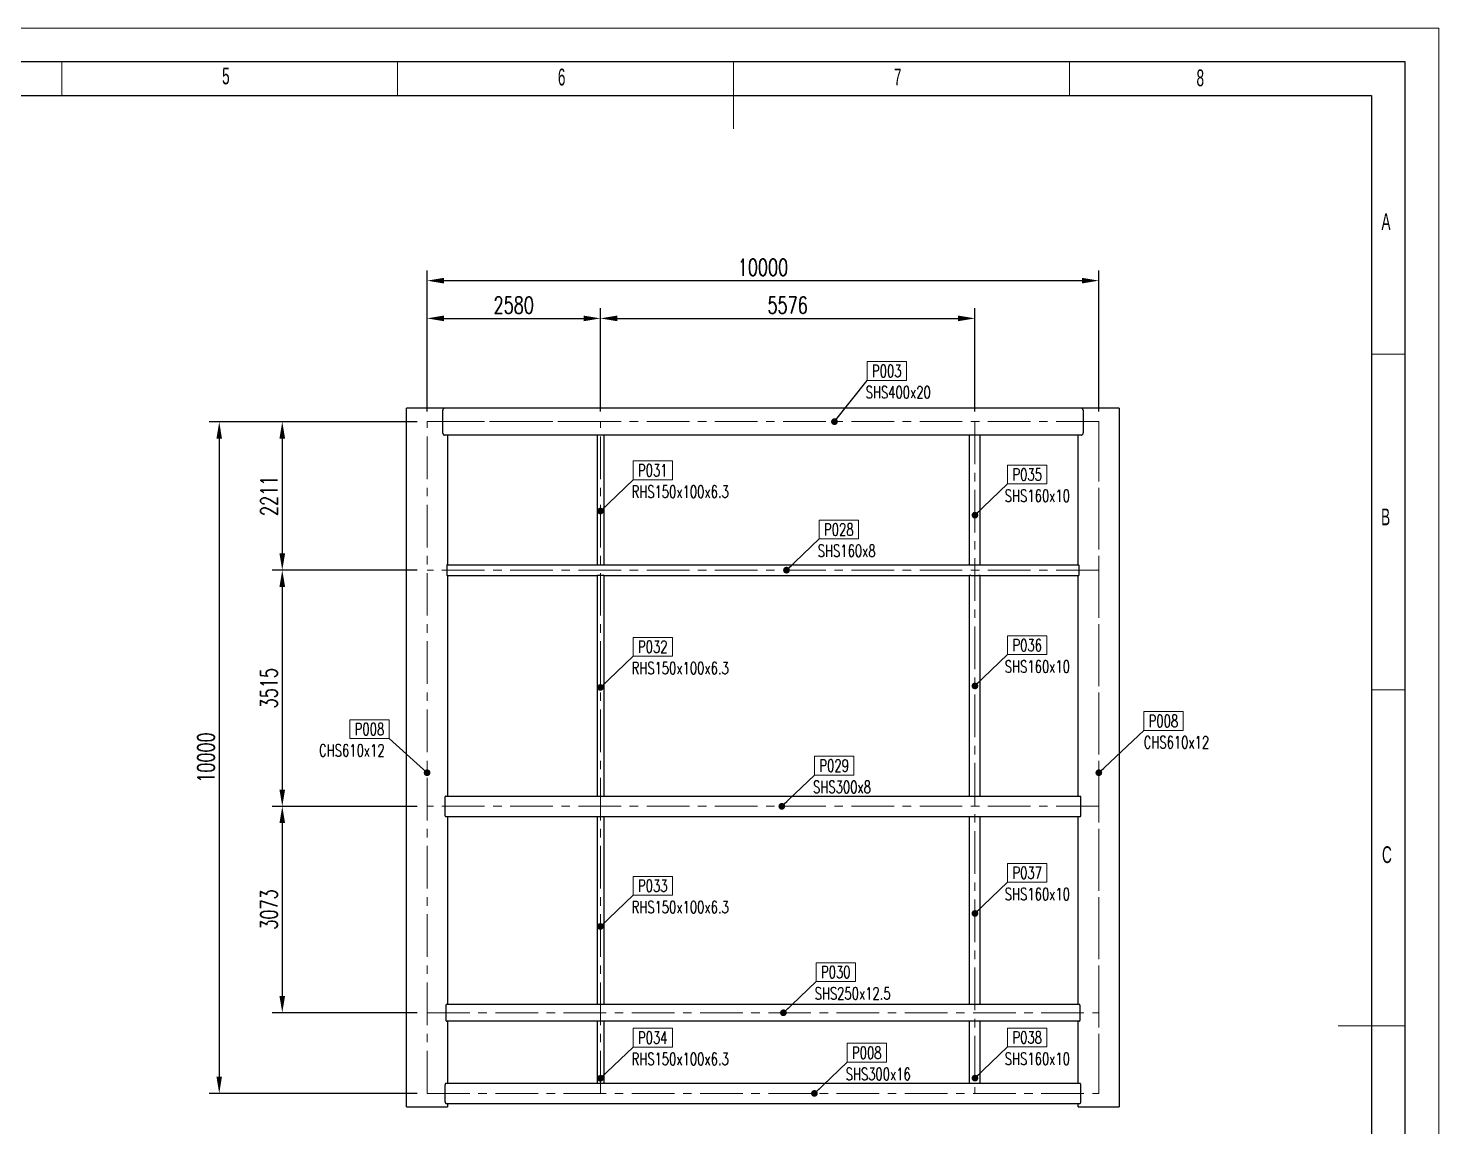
# Model space of a CAD drawing. Header units: millimetres. Extents: x 175738 to 196759, y -70231 to 13866.
# Drawn here: x 186238 to 196738, y -28257 to -20080 of the extents above; entities that cross this region are included whole.
import ezdxf
from ezdxf.enums import TextEntityAlignment as Align

# ---------------------------------------------------------------- set-up
doc = ezdxf.new("R2010")
doc.units = ezdxf.units.MM
doc.header["$PDSIZE"] = -1
doc.linetypes.add('CENTER', pattern=[10.16, 6.35, -1.27, 1.27, -1.27])
doc.linetypes.add('ISO_04W018', pattern=[5.48, 4.3, -0.54, 0.1, -0.54])
doc.layers.get('Defpoints').update_dxf_attribs({"color": 163, "lineweight": 0})
for name, color, linetype, lineweight in [('13-LIN-018-CENT', 1, 'ISO_04W018', 9), ('24-SYM-025-SP', 2, 'Continuous', 15), ('34-TXT-018', 1, 'Continuous', 13)]:
    doc.layers.add(name, color=color, linetype=linetype, lineweight=lineweight)
doc.layers.add('BORDER', color=7, linetype='Continuous')
doc.styles.add('NEW', font='romans.shx', dxfattribs={"width": 0.7})
doc.styles.add('SLDTEXTSTYLE0', font='TXT', dxfattribs={"width": 0.605})
doc.dimstyles.new('1 to 100 AEG', dxfattribs={"dimscale": 100, "dimtxt": 2.5, "dimasz": 2.5, "dimexe": 1.5, "dimexo": 1.5, "dimgap": 0.725, "dimtad": 1, "dimdec": 0, "dimrnd": 1e-09, "dimzin": 12, "dimdsep": 46, "dimtxsty": 'SLDTEXTSTYLE0', "dimcen": 0.09, "dimadec": 0, "dimazin": 3, "dimtfac": 1, "dimtdec": 0, "dimtofl": 0, "dimtmove": 0, "dimatfit": 3, "dimfxl": 1, "dimtfill": 1, "dimfrac": 2, "dimtolj": 1, "dimtzin": 12, "dimarcsym": 0})
doc.dimstyles.new('1 to 60 AEG', dxfattribs={"dimscale": 60, "dimtxt": 2.5, "dimasz": 2.5, "dimexe": 1.5, "dimexo": 1.5, "dimgap": 0.725, "dimtad": 1, "dimdec": 0, "dimrnd": 1e-09, "dimzin": 12, "dimdsep": 46, "dimtxsty": 'NEW', "dimcen": 0.09, "dimadec": 0, "dimazin": 3, "dimtfac": 1, "dimtdec": 0, "dimtofl": 0, "dimtmove": 0, "dimatfit": 3, "dimfxl": 1, "dimfrac": 2, "dimtolj": 1, "dimtzin": 12, "dimarcsym": 0})

# ---------------------------------------------------------------- blocks, each defined once
blk = doc.blocks.new('*D853')
at = {"color": 0, "lineweight": -2, "transparency": 16777216}
for p, q in [((189207, -22934), (189207, -21884)), ((194207, -22934), (194207, -21884)), ((189332, -21959), (194082, -21959))]:
    blk.add_line(p, q, dxfattribs=at)
at = {"color": 0, "transparency": 16777216}
for points in [[(189332, -21938), (189332, -21980), (189207, -21959)], [(194082, -21938), (194082, -21980), (194207, -21959)]]:
    blk.add_solid(points, dxfattribs=at)
at = {"layer": 'Defpoints', "color": 0, "transparency": 16777216}
for p in [(194207, -21959), (189207, -23009), (194207, -23009)]:
    blk.add_point(p, dxfattribs=at)
at = {"color": 0, "lineweight": 13, "transparency": 16777216, "insert": (191707, -21860), "char_height": 125, "attachment_point": 5, "style": 'NEW'}
blk.add_mtext('\\A1;10000', dxfattribs=at)
blk = doc.blocks.new('*D854')
at = {"color": 0, "lineweight": -2, "transparency": 16777216}
for p, q in [((189132, -23009), (187585, -23009)), ((187660, -23134), (187660, -27884)), ((189132, -28009), (187585, -28009))]:
    blk.add_line(p, q, dxfattribs=at)
at = {"color": 0, "transparency": 16777216}
for points in [[(187639, -23134), (187680, -23134), (187660, -23009)], [(187639, -27884), (187680, -27884), (187660, -28009)]]:
    blk.add_solid(points, dxfattribs=at)
at = {"layer": 'Defpoints', "color": 0, "transparency": 16777216}
for p in [(189207, -23009), (187660, -28009), (189207, -28009)]:
    blk.add_point(p, dxfattribs=at)
at = {"color": 0, "lineweight": 13, "transparency": 16777216, "insert": (187561, -25509), "char_height": 125, "attachment_point": 5, "rotation": 90, "style": 'NEW'}
blk.add_mtext('\\A1;10000', dxfattribs=at)
blk = doc.blocks.new('*D855')
at = {"color": 0, "lineweight": -2, "transparency": 16777216}
for p, q in [((189132, -23009), (188054, -23009)), ((188129, -23134), (188129, -23989)), ((189132, -24114), (188054, -24114))]:
    blk.add_line(p, q, dxfattribs=at)
at = {"color": 0, "transparency": 16777216}
for points in [[(188108, -23134), (188150, -23134), (188129, -23009)], [(188108, -23989), (188150, -23989), (188129, -24114)]]:
    blk.add_solid(points, dxfattribs=at)
at = {"layer": 'Defpoints', "color": 0, "transparency": 16777216}
for p in [(189207, -23009), (188129, -24114), (189207, -24114)]:
    blk.add_point(p, dxfattribs=at)
at = {"color": 0, "lineweight": 13, "transparency": 16777216, "insert": (188030, -23561), "char_height": 125, "attachment_point": 5, "rotation": 90, "style": 'NEW'}
blk.add_mtext('\\A1;2211', dxfattribs=at)
blk = doc.blocks.new('*D856')
at = {"color": 0, "lineweight": -2, "transparency": 16777216}
for p, q in [((189132, -24114), (188054, -24114)), ((188129, -24239), (188129, -25747)), ((189132, -25872), (188054, -25872))]:
    blk.add_line(p, q, dxfattribs=at)
at = {"color": 0, "transparency": 16777216}
for points in [[(188108, -24239), (188150, -24239), (188129, -24114)], [(188108, -25747), (188150, -25747), (188129, -25872)]]:
    blk.add_solid(points, dxfattribs=at)
at = {"layer": 'Defpoints', "color": 0, "transparency": 16777216}
for p in [(189207, -24114), (188129, -25872), (189207, -25872)]:
    blk.add_point(p, dxfattribs=at)
at = {"color": 0, "lineweight": 13, "transparency": 16777216, "insert": (188030, -24993), "char_height": 125, "attachment_point": 5, "rotation": 90, "style": 'NEW'}
blk.add_mtext('\\A1;3515', dxfattribs=at)
blk = doc.blocks.new('*D857')
at = {"color": 0, "lineweight": -2, "transparency": 16777216}
for p, q in [((189132, -25872), (188054, -25872)), ((188129, -25997), (188129, -27283)), ((189132, -27408), (188054, -27408))]:
    blk.add_line(p, q, dxfattribs=at)
at = {"color": 0, "transparency": 16777216}
for points in [[(188108, -25997), (188150, -25997), (188129, -25872)], [(188108, -27283), (188150, -27283), (188129, -27408)]]:
    blk.add_solid(points, dxfattribs=at)
at = {"layer": 'Defpoints', "color": 0, "transparency": 16777216}
for p in [(189207, -25872), (188129, -27408), (189207, -27408)]:
    blk.add_point(p, dxfattribs=at)
at = {"color": 0, "lineweight": 13, "transparency": 16777216, "insert": (188030, -26640), "char_height": 125, "attachment_point": 5, "rotation": 90, "style": 'NEW'}
blk.add_mtext('\\A1;3073', dxfattribs=at)
blk = doc.blocks.new('*D858')
at = {"color": 0, "lineweight": -2, "transparency": 16777216}
for p, q in [((189207, -22934), (189207, -22165)), ((189332, -22240), (190372, -22240)), ((190497, -22934), (190497, -22165))]:
    blk.add_line(p, q, dxfattribs=at)
at = {"color": 0, "transparency": 16777216}
for points in [[(189332, -22219), (189332, -22261), (189207, -22240)], [(190372, -22219), (190372, -22261), (190497, -22240)]]:
    blk.add_solid(points, dxfattribs=at)
at = {"layer": 'Defpoints', "color": 0, "transparency": 16777216}
for p in [(190497, -22240), (189207, -23009), (190497, -23009)]:
    blk.add_point(p, dxfattribs=at)
at = {"color": 0, "lineweight": 13, "transparency": 16777216, "insert": (189852, -22141), "char_height": 125, "attachment_point": 5, "style": 'NEW'}
blk.add_mtext('\\A1;2580', dxfattribs=at)
blk = doc.blocks.new('*D859')
at = {"color": 0, "lineweight": -2, "transparency": 16777216}
for p, q in [((190497, -22934), (190497, -22165)), ((190622, -22240), (193160, -22240)), ((193285, -22934), (193285, -22165))]:
    blk.add_line(p, q, dxfattribs=at)
at = {"color": 0, "transparency": 16777216}
for points in [[(190622, -22219), (190622, -22261), (190497, -22240)], [(193160, -22219), (193160, -22261), (193285, -22240)]]:
    blk.add_solid(points, dxfattribs=at)
at = {"layer": 'Defpoints', "color": 0, "transparency": 16777216}
for p in [(193285, -22240), (190497, -23009), (193285, -23009)]:
    blk.add_point(p, dxfattribs=at)
at = {"color": 0, "lineweight": 13, "transparency": 16777216, "insert": (191891, -22141), "char_height": 125, "attachment_point": 5, "style": 'NEW'}
blk.add_mtext('\\A1;5576', dxfattribs=at)

msp = doc.modelspace()

# ---------------------------------------------------------------- linework, layer by layer
at = {"color": 7, "linetype": 'Continuous', "lineweight": 25}
for p, q in [((189054.66, -28108.59), (189054.66, -22908.59)), ((189336.99, -22908.59), (189054.66, -22908.59)), ((189322.3, -22928.59), (189322.3, -23088.59)), ((194077.33, -22908.59), (189336.99, -22908.59)), ((194207.16, -22908.59), (194077.33, -22908.59)), ((194092.03, -23088.59), (194092.03, -22928.59)), ((194359.66, -22908.59), (194207.16, -22908.59)), ((194359.66, -22908.59), (194359.66, -28108.59)), ((194077.33, -23108.59), (189336.99, -23108.59)), ((189359.66, -23108.59), (189359.66, -24073.93)), ((190472.1, -23108.59), (190472.1, -24073.93)), ((190522.1, -23108.59), (190522.1, -24073.93)), ((193244.97, -24073.93), (193244.97, -23108.59)), ((193324.97, -24073.93), (193324.97, -23108.59)), ((194054.66, -24073.93), (194054.66, -23108.59)), ((189354.32, -24081.93), (189354.32, -24145.93)), ((189356.27, -24073.93), (190472.15, -24073.93)), ((190472.15, -24073.93), (190478.4, -24073.93)), ((190478.4, -24073.93), (190515.8, -24073.93)), ((190515.8, -24073.93), (190522.05, -24073.93)), ((190522.05, -24073.93), (193245.17, -24073.93)), ((193245.17, -24073.93), (193254.97, -24073.93)), ((193254.97, -24073.93), (193314.97, -24073.93)), ((193314.97, -24073.93), (193324.77, -24073.93)), ((193324.77, -24073.93), (194058.06, -24073.93)), ((194060, -24145.93), (194060, -24081.93)), ((189356.27, -24153.93), (190472.15, -24153.93)), ((189359.66, -24153.93), (189359.66, -25796.64)), ((190472.1, -24153.93), (190472.1, -25796.64)), ((190478.4, -24153.93), (190472.15, -24153.93)), ((190515.8, -24153.93), (190478.4, -24153.93)), ((190522.05, -24153.93), (190515.8, -24153.93)), ((190522.05, -24153.93), (193245.17, -24153.93)), ((190522.1, -24153.93), (190522.1, -25796.64)), ((193244.97, -25796.64), (193244.97, -24153.93)), ((193254.97, -24153.93), (193245.17, -24153.93)), ((193254.97, -24153.93), (193314.97, -24153.93)), ((193324.77, -24153.93), (193314.97, -24153.93)), ((193324.77, -24153.93), (194058.06, -24153.93)), ((193324.97, -25796.64), (193324.97, -24153.93)), ((194054.66, -25796.64), (194054.66, -24153.93)), ((189339.95, -25804.64), (189339.95, -25938.64)), ((189344.16, -25796.64), (194070.17, -25796.64)), ((194074.38, -25938.64), (194074.38, -25804.64)), ((189344.16, -25946.64), (194070.17, -25946.64)), ((189359.66, -25946.64), (189359.66, -27345.88)), ((190472.1, -25946.64), (190472.1, -27345.88)), ((190522.1, -25946.64), (190522.1, -27345.88)), ((193244.97, -27345.88), (193244.97, -25946.64)), ((193324.97, -27345.88), (193324.97, -25946.64)), ((194054.66, -27345.88), (194054.66, -25946.64)), ((189346.27, -27358.38), (189346.27, -27458.38)), ((194063.09, -27345.88), (189351.23, -27345.88)), ((194068.06, -27458.38), (194068.06, -27358.38)), ((194063.09, -27470.88), (189351.23, -27470.88)), ((189359.66, -27470.88), (189359.66, -27933.59)), ((190472.1, -27470.88), (190472.1, -27933.59)), ((190522.1, -27470.88), (190522.1, -27933.59)), ((193244.97, -27933.59), (193244.97, -27470.88)), ((193324.97, -27933.59), (193324.97, -27470.88)), ((194054.66, -27933.59), (194054.66, -27470.88)), ((189339.95, -27949.59), (189339.95, -28067.59)), ((189347.79, -27933.59), (194066.54, -27933.59)), ((194074.38, -28067.59), (194074.38, -27949.59)), ((189054.66, -28108.59), (189359.66, -28108.59)), ((189347.79, -28083.59), (194066.54, -28083.59)), ((189359.66, -28083.59), (189359.66, -28108.59)), ((194054.66, -28108.59), (194054.66, -28083.59)), ((194054.66, -28108.59), (194359.66, -28108.59))]:
    msp.add_line(p, q, dxfattribs=at)
for points, knots in [([(189336.99, -22908.59), (189336.22, -22908.59), (189335.44, -22908.71), (189333.86, -22909.16), (189333.07, -22909.49), (189332.07, -22910.04), (189331.87, -22910.16), (189331.47, -22910.41), (189331.27, -22910.54), (189330.68, -22910.95), (189330.28, -22911.25), (189329.12, -22912.23), (189328.37, -22912.97), (189327.28, -22914.26), (189326.92, -22914.71), (189326.23, -22915.68), (189325.89, -22916.19), (189324.94, -22917.78), (189324.37, -22918.93), (189323.75, -22920.52), (189323.63, -22920.84), (189323.41, -22921.49), (189323.31, -22921.82), (189323.02, -22922.83), (189322.85, -22923.51), (189322.65, -22924.57), (189322.59, -22924.92), (189322.48, -22925.65), (189322.44, -22926.01), (189322.33, -22927.11), (189322.3, -22927.85), (189322.3, -22928.59)], [0, 0, 0, 0, 0.125, 0.125, 0.25, 0.25, 0.28125, 0.28125, 0.3125, 0.3125, 0.375, 0.375, 0.5, 0.5, 0.5625, 0.5625, 0.625, 0.625, 0.75, 0.75, 0.78125, 0.78125, 0.8125, 0.8125, 0.875, 0.875, 0.90625, 0.90625, 0.9375, 0.9375, 1, 1, 1, 1]), ([(194092.03, -22928.59), (194092.03, -22927.11), (194091.89, -22925.66), (194091.55, -22923.91), (194091.47, -22923.56), (194091.31, -22922.86), (194091.22, -22922.52), (194090.93, -22921.51), (194090.71, -22920.86), (194090.22, -22919.61), (194089.96, -22919), (194089.53, -22918.12), (194089.38, -22917.84), (194089.08, -22917.28), (194088.92, -22917.01), (194088.13, -22915.68), (194087.44, -22914.72), (194086.53, -22913.65), (194086.35, -22913.44), (194085.97, -22913.03), (194085.79, -22912.84), (194085.22, -22912.27), (194084.83, -22911.91), (194083.67, -22910.94), (194082.88, -22910.39), (194081.87, -22909.83), (194081.67, -22909.72), (194081.27, -22909.53), (194081.07, -22909.44), (194080.47, -22909.19), (194080.07, -22909.05), (194078.89, -22908.71), (194078.11, -22908.59), (194077.33, -22908.59)], [0, 0, 0, 0, 0.125, 0.125, 0.15625, 0.15625, 0.1875, 0.1875, 0.25, 0.25, 0.3125, 0.3125, 0.34375, 0.34375, 0.375, 0.375, 0.5, 0.5, 0.53125, 0.53125, 0.5625, 0.5625, 0.625, 0.625, 0.75, 0.75, 0.78125, 0.78125, 0.8125, 0.8125, 0.875, 0.875, 1, 1, 1, 1]), ([(189322.3, -23088.59), (189322.3, -23090.07), (189322.44, -23091.52), (189322.78, -23093.27), (189322.85, -23093.62), (189323.02, -23094.32), (189323.11, -23094.66), (189323.4, -23095.67), (189323.62, -23096.32), (189324.1, -23097.57), (189324.37, -23098.18), (189324.8, -23099.05), (189324.95, -23099.34), (189325.25, -23099.9), (189325.41, -23100.17), (189326.2, -23101.5), (189326.88, -23102.45), (189327.79, -23103.53), (189327.98, -23103.74), (189328.35, -23104.15), (189328.54, -23104.34), (189329.11, -23104.91), (189329.49, -23105.26), (189330.66, -23106.24), (189331.45, -23106.79), (189332.45, -23107.35), (189332.65, -23107.45), (189333.06, -23107.65), (189333.26, -23107.74), (189333.85, -23107.99), (189334.25, -23108.13), (189335.44, -23108.47), (189336.22, -23108.59), (189336.99, -23108.59)], [0, 0, 0, 0, 0.125, 0.125, 0.15625, 0.15625, 0.1875, 0.1875, 0.25, 0.25, 0.3125, 0.3125, 0.34375, 0.34375, 0.375, 0.375, 0.5, 0.5, 0.53125, 0.53125, 0.5625, 0.5625, 0.625, 0.625, 0.75, 0.75, 0.78125, 0.78125, 0.8125, 0.8125, 0.875, 0.875, 1, 1, 1, 1]), ([(194077.33, -23108.59), (194078.11, -23108.59), (194078.89, -23108.47), (194080.46, -23108.02), (194081.26, -23107.69), (194082.25, -23107.14), (194082.45, -23107.02), (194082.85, -23106.77), (194083.06, -23106.64), (194083.65, -23106.23), (194084.04, -23105.93), (194085.21, -23104.95), (194085.96, -23104.21), (194087.05, -23102.92), (194087.4, -23102.47), (194088.1, -23101.5), (194088.43, -23100.99), (194089.38, -23099.4), (194089.96, -23098.24), (194090.57, -23096.66), (194090.69, -23096.34), (194090.91, -23095.69), (194091.02, -23095.36), (194091.31, -23094.35), (194091.47, -23093.67), (194091.68, -23092.61), (194091.74, -23092.25), (194091.84, -23091.53), (194091.89, -23091.17), (194091.99, -23090.07), (194092.03, -23089.33), (194092.03, -23088.59)], [0, 0, 0, 0, 0.125, 0.125, 0.25, 0.25, 0.28125, 0.28125, 0.3125, 0.3125, 0.375, 0.375, 0.5, 0.5, 0.5625, 0.5625, 0.625, 0.625, 0.75, 0.75, 0.78125, 0.78125, 0.8125, 0.8125, 0.875, 0.875, 0.90625, 0.90625, 0.9375, 0.9375, 1, 1, 1, 1]), ([(189356.27, -24073.93), (189356.16, -24073.93), (189356.04, -24073.98), (189355.87, -24074.13), (189355.81, -24074.19), (189355.7, -24074.34), (189355.64, -24074.43), (189355.47, -24074.72), (189355.36, -24074.97), (189355.2, -24075.39), (189355.15, -24075.55), (189355.05, -24075.88), (189355, -24076.05), (189354.86, -24076.6), (189354.77, -24077), (189354.65, -24077.66), (189354.62, -24077.88), (189354.55, -24078.35), (189354.52, -24078.58), (189354.44, -24079.31), (189354.4, -24079.82), (189354.34, -24080.86), (189354.32, -24081.39), (189354.32, -24081.93)], [0, 0, 0, 0, 0.125, 0.125, 0.1875, 0.1875, 0.25, 0.25, 0.375, 0.375, 0.4375, 0.4375, 0.5, 0.5, 0.625, 0.625, 0.6875, 0.6875, 0.75, 0.75, 0.875, 0.875, 1, 1, 1, 1]), ([(189354.32, -24145.93), (189354.32, -24146.47), (189354.34, -24146.99), (189354.38, -24147.77), (189354.4, -24148.03), (189354.44, -24148.53), (189354.46, -24148.79), (189354.55, -24149.52), (189354.61, -24149.98), (189354.73, -24150.63), (189354.77, -24150.84), (189354.86, -24151.25), (189354.9, -24151.44), (189355.04, -24151.99), (189355.15, -24152.32), (189355.36, -24152.9), (189355.47, -24153.14), (189355.64, -24153.43), (189355.7, -24153.52), (189355.81, -24153.67), (189355.87, -24153.73), (189356.04, -24153.88), (189356.16, -24153.93), (189356.27, -24153.93)], [0, 0, 0, 0, 0.125, 0.125, 0.1875, 0.1875, 0.25, 0.25, 0.375, 0.375, 0.4375, 0.4375, 0.5, 0.5, 0.625, 0.625, 0.75, 0.75, 0.8125, 0.8125, 0.875, 0.875, 1, 1, 1, 1]), ([(194060, -24081.93), (194060, -24081.39), (194059.99, -24080.87), (194059.95, -24080.09), (194059.93, -24079.84), (194059.89, -24079.33), (194059.86, -24079.08), (194059.78, -24078.35), (194059.71, -24077.89), (194059.6, -24077.23), (194059.56, -24077.02), (194059.47, -24076.62), (194059.42, -24076.42), (194059.28, -24075.87), (194059.18, -24075.55), (194058.97, -24074.97), (194058.86, -24074.73), (194058.69, -24074.43), (194058.63, -24074.35), (194058.52, -24074.2), (194058.46, -24074.13), (194058.28, -24073.98), (194058.17, -24073.93), (194058.06, -24073.93)], [0, 0, 0, 0, 0.125, 0.125, 0.1875, 0.1875, 0.25, 0.25, 0.375, 0.375, 0.4375, 0.4375, 0.5, 0.5, 0.625, 0.625, 0.75, 0.75, 0.8125, 0.8125, 0.875, 0.875, 1, 1, 1, 1]), ([(194058.06, -24153.93), (194058.17, -24153.93), (194058.28, -24153.88), (194058.46, -24153.73), (194058.51, -24153.67), (194058.63, -24153.52), (194058.68, -24153.43), (194058.86, -24153.14), (194058.97, -24152.89), (194059.13, -24152.47), (194059.18, -24152.31), (194059.28, -24151.98), (194059.33, -24151.81), (194059.47, -24151.26), (194059.56, -24150.86), (194059.67, -24150.21), (194059.71, -24149.98), (194059.78, -24149.51), (194059.81, -24149.28), (194059.89, -24148.55), (194059.93, -24148.05), (194059.99, -24147), (194060, -24146.47), (194060, -24145.93)], [0, 0, 0, 0, 0.125, 0.125, 0.1875, 0.1875, 0.25, 0.25, 0.375, 0.375, 0.4375, 0.4375, 0.5, 0.5, 0.625, 0.625, 0.6875, 0.6875, 0.75, 0.75, 0.875, 0.875, 1, 1, 1, 1]), ([(189344.16, -25796.64), (189343.91, -25796.64), (189343.67, -25796.69), (189343.3, -25796.82), (189343.17, -25796.88), (189342.93, -25797.02), (189342.8, -25797.1), (189342.44, -25797.38), (189342.21, -25797.61), (189341.87, -25798.01), (189341.76, -25798.16), (189341.54, -25798.48), (189341.43, -25798.65), (189341.13, -25799.18), (189340.94, -25799.57), (189340.69, -25800.22), (189340.61, -25800.45), (189340.46, -25800.92), (189340.39, -25801.16), (189340.21, -25801.9), (189340.11, -25802.42), (189340.01, -25803.24), (189339.99, -25803.52), (189339.95, -25804.08), (189339.95, -25804.36), (189339.95, -25804.64)], [0, 0, 0, 0, 0.125, 0.125, 0.1875, 0.1875, 0.25, 0.25, 0.375, 0.375, 0.4375, 0.4375, 0.5, 0.5, 0.625, 0.625, 0.6875, 0.6875, 0.75, 0.75, 0.875, 0.875, 0.9375, 0.9375, 1, 1, 1, 1]), ([(194074.38, -25804.64), (194074.38, -25804.08), (194074.35, -25803.52), (194074.25, -25802.71), (194074.21, -25802.45), (194074.12, -25801.92), (194074.06, -25801.66), (194073.94, -25801.17), (194073.87, -25800.93), (194073.72, -25800.46), (194073.64, -25800.23), (194073.39, -25799.58), (194073.2, -25799.18), (194072.9, -25798.65), (194072.79, -25798.48), (194072.57, -25798.16), (194072.46, -25798.02), (194072.12, -25797.61), (194071.89, -25797.38), (194071.52, -25797.1), (194071.4, -25797.02), (194071.15, -25796.88), (194071.03, -25796.82), (194070.66, -25796.69), (194070.42, -25796.64), (194070.17, -25796.64)], [0, 0, 0, 0, 0.125, 0.125, 0.1875, 0.1875, 0.25, 0.25, 0.3125, 0.3125, 0.375, 0.375, 0.5, 0.5, 0.5625, 0.5625, 0.625, 0.625, 0.75, 0.75, 0.8125, 0.8125, 0.875, 0.875, 1, 1, 1, 1]), ([(189339.95, -25938.64), (189339.95, -25939.2), (189339.98, -25939.75), (189340.08, -25940.56), (189340.12, -25940.83), (189340.21, -25941.36), (189340.27, -25941.61), (189340.39, -25942.11), (189340.46, -25942.35), (189340.6, -25942.82), (189340.68, -25943.05), (189340.94, -25943.7), (189341.13, -25944.1), (189341.43, -25944.63), (189341.54, -25944.8), (189341.76, -25945.12), (189341.87, -25945.26), (189342.21, -25945.67), (189342.44, -25945.9), (189342.81, -25946.17), (189342.93, -25946.26), (189343.17, -25946.39), (189343.3, -25946.45), (189343.66, -25946.59), (189343.91, -25946.64), (189344.16, -25946.64)], [0, 0, 0, 0, 0.125, 0.125, 0.1875, 0.1875, 0.25, 0.25, 0.3125, 0.3125, 0.375, 0.375, 0.5, 0.5, 0.5625, 0.5625, 0.625, 0.625, 0.75, 0.75, 0.8125, 0.8125, 0.875, 0.875, 1, 1, 1, 1]), ([(194070.17, -25946.64), (194070.42, -25946.64), (194070.66, -25946.59), (194071.15, -25946.41), (194071.4, -25946.27), (194071.89, -25945.9), (194072.12, -25945.67), (194072.57, -25945.13), (194072.79, -25944.81), (194073.2, -25944.09), (194073.39, -25943.7), (194073.64, -25943.05), (194073.72, -25942.83), (194073.83, -25942.48), (194073.87, -25942.36), (194073.93, -25942.12), (194073.97, -25941.99), (194074.12, -25941.37), (194074.22, -25940.85), (194074.31, -25940.04), (194074.34, -25939.76), (194074.37, -25939.2), (194074.38, -25938.92), (194074.38, -25938.64)], [0, 0, 0, 0, 0.125, 0.125, 0.25, 0.25, 0.375, 0.375, 0.5, 0.5, 0.625, 0.625, 0.6875, 0.6875, 0.71875, 0.71875, 0.75, 0.75, 0.875, 0.875, 0.9375, 0.9375, 1, 1, 1, 1]), ([(189351.23, -27345.88), (189351.16, -27345.88), (189351.09, -27345.88), (189350.95, -27345.9), (189350.88, -27345.92), (189350.67, -27345.98), (189350.52, -27346.03), (189350.1, -27346.26), (189349.81, -27346.49), (189349.38, -27346.94), (189349.24, -27347.11), (189348.96, -27347.48), (189348.82, -27347.68), (189348.42, -27348.33), (189348.16, -27348.84), (189347.85, -27349.55), (189347.79, -27349.69), (189347.67, -27349.99), (189347.62, -27350.15), (189347.45, -27350.61), (189347.34, -27350.94), (189347.14, -27351.61), (189347.05, -27351.96), (189346.92, -27352.5), (189346.87, -27352.69), (189346.79, -27353.07), (189346.75, -27353.26), (189346.57, -27354.22), (189346.46, -27355.02), (189346.35, -27356.26), (189346.32, -27356.68), (189346.29, -27357.31), (189346.28, -27357.53), (189346.27, -27357.96), (189346.27, -27358.17), (189346.27, -27358.38)], [0, 0, 0, 0, 0.03125, 0.03125, 0.0625, 0.0625, 0.125, 0.125, 0.25, 0.25, 0.3125, 0.3125, 0.375, 0.375, 0.5, 0.5, 0.53125, 0.53125, 0.5625, 0.5625, 0.625, 0.625, 0.6875, 0.6875, 0.71875, 0.71875, 0.75, 0.75, 0.875, 0.875, 0.9375, 0.9375, 0.96875, 0.96875, 1, 1, 1, 1]), ([(194068.06, -27358.38), (194068.06, -27357.52), (194068.02, -27356.68), (194067.91, -27355.45), (194067.86, -27355.04), (194067.77, -27354.43), (194067.74, -27354.23), (194067.68, -27353.84), (194067.64, -27353.64), (194067.46, -27352.68), (194067.29, -27351.96), (194067.04, -27351.11), (194066.98, -27350.94), (194066.88, -27350.61), (194066.82, -27350.45), (194066.65, -27349.99), (194066.54, -27349.69), (194066.29, -27349.13), (194066.17, -27348.86), (194065.91, -27348.35), (194065.77, -27348.12), (194065.37, -27347.46), (194065.09, -27347.09), (194064.66, -27346.64), (194064.52, -27346.51), (194064.23, -27346.28), (194064.09, -27346.19), (194063.66, -27345.96), (194063.37, -27345.88), (194063.09, -27345.88)], [0, 0, 0, 0, 0.125, 0.125, 0.1875, 0.1875, 0.21875, 0.21875, 0.25, 0.25, 0.375, 0.375, 0.40625, 0.40625, 0.4375, 0.4375, 0.5, 0.5, 0.5625, 0.5625, 0.625, 0.625, 0.75, 0.75, 0.8125, 0.8125, 0.875, 0.875, 1, 1, 1, 1]), ([(189346.27, -27458.38), (189346.27, -27459.23), (189346.31, -27460.07), (189346.4, -27461.11), (189346.42, -27461.31), (189346.47, -27461.72), (189346.5, -27461.93), (189346.58, -27462.53), (189346.64, -27462.92), (189346.79, -27463.69), (189346.87, -27464.06), (189347, -27464.61), (189347.05, -27464.79), (189347.14, -27465.14), (189347.19, -27465.32), (189347.44, -27466.16), (189347.67, -27466.79), (189348.03, -27467.64), (189348.16, -27467.91), (189348.42, -27468.41), (189348.55, -27468.65), (189348.82, -27469.08), (189348.96, -27469.28), (189349.24, -27469.65), (189349.38, -27469.82), (189349.81, -27470.27), (189350.1, -27470.5), (189350.53, -27470.73), (189350.67, -27470.78), (189350.95, -27470.86), (189351.09, -27470.88), (189351.23, -27470.88)], [0, 0, 0, 0, 0.125, 0.125, 0.15625, 0.15625, 0.1875, 0.1875, 0.25, 0.25, 0.3125, 0.3125, 0.34375, 0.34375, 0.375, 0.375, 0.5, 0.5, 0.5625, 0.5625, 0.625, 0.625, 0.6875, 0.6875, 0.75, 0.75, 0.875, 0.875, 0.9375, 0.9375, 1, 1, 1, 1]), ([(194063.09, -27470.88), (194063.37, -27470.88), (194063.66, -27470.8), (194064.08, -27470.58), (194064.23, -27470.48), (194064.44, -27470.31), (194064.51, -27470.25), (194064.66, -27470.12), (194064.73, -27470.05), (194065.09, -27469.67), (194065.37, -27469.3), (194065.77, -27468.65), (194065.9, -27468.42), (194066.16, -27467.91), (194066.29, -27467.64), (194066.66, -27466.79), (194066.88, -27466.17), (194067.18, -27465.16), (194067.28, -27464.81), (194067.41, -27464.26), (194067.45, -27464.07), (194067.53, -27463.7), (194067.57, -27463.51), (194067.75, -27462.55), (194067.86, -27461.75), (194067.98, -27460.51), (194068.01, -27460.09), (194068.05, -27459.24), (194068.06, -27458.81), (194068.06, -27458.38)], [0, 0, 0, 0, 0.125, 0.125, 0.1875, 0.1875, 0.21875, 0.21875, 0.25, 0.25, 0.375, 0.375, 0.4375, 0.4375, 0.5, 0.5, 0.625, 0.625, 0.6875, 0.6875, 0.71875, 0.71875, 0.75, 0.75, 0.875, 0.875, 0.9375, 0.9375, 1, 1, 1, 1]), ([(189347.79, -27933.59), (189347.36, -27933.59), (189346.92, -27933.69), (189346.26, -27933.97), (189346.04, -27934.09), (189345.7, -27934.31), (189345.59, -27934.38), (189345.37, -27934.55), (189345.26, -27934.64), (189344.7, -27935.11), (189344.27, -27935.57), (189343.63, -27936.4), (189343.42, -27936.69), (189343.12, -27937.17), (189343.02, -27937.33), (189342.81, -27937.67), (189342.72, -27937.85), (189342.23, -27938.75), (189341.87, -27939.53), (189341.38, -27940.82), (189341.23, -27941.27), (189340.95, -27942.2), (189340.81, -27942.69), (189340.45, -27944.18), (189340.27, -27945.21), (189340.08, -27946.81), (189340.03, -27947.36), (189339.96, -27948.47), (189339.95, -27949.03), (189339.95, -27949.59)], [0, 0, 0, 0, 0.125, 0.125, 0.1875, 0.1875, 0.21875, 0.21875, 0.25, 0.25, 0.375, 0.375, 0.4375, 0.4375, 0.46875, 0.46875, 0.5, 0.5, 0.625, 0.625, 0.6875, 0.6875, 0.75, 0.75, 0.875, 0.875, 0.9375, 0.9375, 1, 1, 1, 1]), ([(194074.38, -27949.59), (194074.38, -27948.47), (194074.31, -27947.38), (194074.13, -27945.77), (194074.05, -27945.24), (194073.86, -27944.19), (194073.75, -27943.69), (194073.52, -27942.7), (194073.39, -27942.22), (194073.1, -27941.29), (194072.95, -27940.84), (194072.46, -27939.53), (194072.1, -27938.74), (194071.52, -27937.67), (194071.32, -27937.33), (194070.91, -27936.69), (194070.7, -27936.4), (194070.06, -27935.57), (194069.62, -27935.11), (194068.96, -27934.54), (194068.74, -27934.38), (194068.29, -27934.09), (194068.07, -27933.97), (194067.41, -27933.69), (194066.97, -27933.59), (194066.54, -27933.59)], [0, 0, 0, 0, 0.125, 0.125, 0.1875, 0.1875, 0.25, 0.25, 0.3125, 0.3125, 0.375, 0.375, 0.5, 0.5, 0.5625, 0.5625, 0.625, 0.625, 0.75, 0.75, 0.8125, 0.8125, 0.875, 0.875, 1, 1, 1, 1]), ([(189339.95, -28067.59), (189339.95, -28068.71), (189340.01, -28069.8), (189340.2, -28071.41), (189340.28, -28071.94), (189340.47, -28072.98), (189340.57, -28073.49), (189340.81, -28074.48), (189340.94, -28074.96), (189341.22, -28075.89), (189341.38, -28076.34), (189341.87, -28077.65), (189342.23, -28078.43), (189342.81, -28079.51), (189343.01, -28079.85), (189343.42, -28080.48), (189343.63, -28080.78), (189344.27, -28081.61), (189344.7, -28082.07), (189345.37, -28082.63), (189345.59, -28082.8), (189346.04, -28083.09), (189346.26, -28083.2), (189346.92, -28083.49), (189347.36, -28083.59), (189347.79, -28083.59)], [0, 0, 0, 0, 0.125, 0.125, 0.1875, 0.1875, 0.25, 0.25, 0.3125, 0.3125, 0.375, 0.375, 0.5, 0.5, 0.5625, 0.5625, 0.625, 0.625, 0.75, 0.75, 0.8125, 0.8125, 0.875, 0.875, 1, 1, 1, 1]), ([(194066.54, -28083.59), (194066.97, -28083.59), (194067.41, -28083.49), (194068.07, -28083.21), (194068.29, -28083.09), (194068.62, -28082.87), (194068.73, -28082.8), (194068.96, -28082.63), (194069.07, -28082.54), (194069.63, -28082.07), (194070.06, -28081.6), (194070.69, -28080.78), (194070.9, -28080.49), (194071.21, -28080.01), (194071.31, -28079.85), (194071.51, -28079.51), (194071.61, -28079.33), (194072.1, -28078.43), (194072.46, -28077.64), (194072.94, -28076.36), (194073.09, -28075.91), (194073.38, -28074.98), (194073.51, -28074.49), (194073.87, -28073), (194074.06, -28071.97), (194074.25, -28070.36), (194074.3, -28069.82), (194074.36, -28068.71), (194074.38, -28068.15), (194074.38, -28067.59)], [0, 0, 0, 0, 0.125, 0.125, 0.1875, 0.1875, 0.21875, 0.21875, 0.25, 0.25, 0.375, 0.375, 0.4375, 0.4375, 0.46875, 0.46875, 0.5, 0.5, 0.625, 0.625, 0.6875, 0.6875, 0.75, 0.75, 0.875, 0.875, 0.9375, 0.9375, 1, 1, 1, 1])]:
    msp.add_open_spline(points, degree=3, knots=knots, dxfattribs=at)
at = {"layer": '13-LIN-018-CENT', "linetype": 'CENTER', "lineweight": 13, "ltscale": 50}
for p, q in [((189207.16, -28008.59), (189207.16, -23008.59)), ((189207.16, -28008.59), (189207.16, -23008.59)), ((194207.16, -23008.59), (189207.16, -23008.59)), ((194207.16, -23008.59), (189207.16, -23008.59)), ((189207.16, -28008.59), (189207.16, -23008.59)), ((189207.16, -28008.59), (189207.16, -23008.59)), ((189207.16, -28008.59), (189207.16, -23008.59)), ((189207.16, -28008.59), (189207.16, -23008.59)), ((194207.16, -23008.59), (189207.16, -23008.59)), ((190497.1, -23008.59), (189207.16, -23008.59)), ((190497.1, -28008.59), (190497.1, -23008.59)), ((194207.16, -23008.59), (190497.1, -23008.59)), ((193284.97, -23008.59), (193284.97, -28008.59)), ((194207.16, -28008.59), (194207.16, -23008.59)), ((194207.16, -28008.59), (194207.16, -23008.59)), ((194207.16, -23008.59), (194207.16, -28008.59)), ((194207.16, -28008.59), (194207.16, -23008.59)), ((194207.16, -24113.93), (189207.16, -24113.93)), ((194207.16, -25871.64), (189207.16, -25871.64)), ((189207.16, -27408.38), (194207.16, -27408.38)), ((189207.16, -28008.59), (194207.16, -28008.59))]:
    msp.add_line(p, q, dxfattribs=at)
at = {"layer": '24-SYM-025-SP', "flags": 128}
for points in [[(192482.01, -22701.27), (192775.4, -22701.27), (192775.4, -22560.87), (192482.01, -22560.87), (192482.01, -22701.27)], [(190740, -23441.51), (191033.38, -23441.51), (191033.38, -23301.11), (190740, -23301.11), (190740, -23441.51)], [(193527.86, -23472.18), (193821.25, -23472.18), (193821.25, -23331.78), (193527.86, -23331.78), (193527.86, -23472.18)], [(192125.39, -23881.58), (192418.78, -23881.58), (192418.78, -23741.18), (192125.39, -23741.18), (192125.39, -23881.58)], [(190740, -24754.59), (191033.38, -24754.59), (191033.38, -24614.19), (190740, -24614.19), (190740, -24754.59)], [(193527.86, -24742.94), (193821.25, -24742.94), (193821.25, -24602.54), (193527.86, -24602.54), (193527.86, -24742.94)], [(194541.41, -25306.66), (194834.79, -25306.66), (194834.79, -25166.26), (194541.41, -25166.26), (194541.41, -25306.66)], [(188631.51, -25367.46), (188924.89, -25367.46), (188924.89, -25227.06), (188631.51, -25227.06), (188631.51, -25367.46)], [(192090.56, -25639.29), (192383.94, -25639.29), (192383.94, -25498.89), (192090.56, -25498.89), (192090.56, -25639.29)], [(193527.86, -26436.77), (193821.25, -26436.77), (193821.25, -26296.37), (193527.86, -26296.37), (193527.86, -26436.77)], [(190740, -26533.69), (191033.38, -26533.69), (191033.38, -26393.29), (190740, -26393.29), (190740, -26533.69)], [(192102.11, -27176.03), (192395.5, -27176.03), (192395.5, -27035.63), (192102.11, -27035.63), (192102.11, -27176.03)], [(190740, -27663.82), (191033.38, -27663.82), (191033.38, -27523.42), (190740, -27523.42), (190740, -27663.82)], [(193527.86, -27662.59), (193821.25, -27662.59), (193821.25, -27522.19), (193527.86, -27522.19), (193527.86, -27662.59)], [(192332.99, -27776.24), (192626.37, -27776.24), (192626.37, -27635.84), (192332.99, -27635.84), (192332.99, -27776.24)]]:
    msp.add_lwpolyline(points, close=True, dxfattribs=at)
at = {"layer": 'BORDER'}
for p, q in [((196487.83, -20330.05), (176487.83, -20330.05)), ((196487.83, -34680.05), (196487.83, -20330.05))]:
    msp.add_line(p, q, dxfattribs=at)
at = {"layer": 'BORDER', "lineweight": 18}
for p, q in [((186487.83, -20580.05), (186487.83, -20330.05)), ((188987.83, -20580.05), (188987.83, -20330.05)), ((191487.83, -20830.05), (191487.83, -20330.05)), ((193987.83, -20580.05), (193987.83, -20330.05))]:
    msp.add_line(p, q, dxfattribs=at)
at = {"layer": 'BORDER', "lineweight": 25}
for p, q in [((176737.83, -20580.05), (196237.83, -20580.05)), ((196237.83, -20580.05), (196237.83, -34430.05))]:
    msp.add_line(p, q, dxfattribs=at)
at = {"layer": 'BORDER', "color": 7, "linetype": 'Continuous', "lineweight": 18}
for p, q in [((196237.83, -22505.05), (196487.83, -22505.05)), ((196237.83, -25005.05), (196487.83, -25005.05)), ((195987.83, -27505.05), (196487.83, -27505.05))]:
    msp.add_line(p, q, dxfattribs=at)
at = {"layer": 'Defpoints', "linetype": 'Continuous'}
for p in [(175737.83, -20080.05), (196737.83, -34930.05)]:
    msp.add_line(p, (196737.83, -20080.05), dxfattribs=at)

# ---------------------------------------------------------------- texts
at = {"layer": '24-SYM-025-SP', "style": 'NEW', "width": 0.7}
for s, p in [('P003', (192628.7, -22631.07)), ('P031', (190886.69, -23371.31)), ('P035', (193674.56, -23401.98)), ('P028', (192272.09, -23811.38)), ('P032', (190886.69, -24684.39)), ('P036', (193674.56, -24672.74)), ('P008', (194688.1, -25236.46)), ('P008', (188778.2, -25297.26)), ('P029', (192237.25, -25569.09)), ('P037', (193674.56, -26366.57)), ('P033', (190886.69, -26463.49)), ('P030', (192248.8, -27105.83)), ('P034', (190886.69, -27593.62)), ('P038', (193674.56, -27592.39)), ('P008', (192479.68, -27706.04))]:
    msp.add_text(s, height=90.339, dxfattribs=at).set_placement(p, align=Align.MIDDLE_CENTER)
at = {"layer": '34-TXT-018', "style": 'NEW', "width": 0.7}
for s, height, p in [('SHS400x20', 90.339, (192471.4, -22834.87)), ('RHS150x100x6.3', 90.3386, (190729.38, -23575.1)), ('SHS160x10', 90.339, (193507.31, -23605.77)), ('SHS160x8', 90.339, (192114.78, -24015.17)), ('RHS150x100x6.3', 90.3386, (190729.38, -24888.18)), ('SHS160x10', 90.339, (193507.31, -24876.53)), ('CHS610x12', 90.339, (194540.91, -25440.26)), ('CHS610x12', 90.339, (188403.1, -25501.05)), ('SHS300x8', 90.339, (192079.94, -25772.88)), ('SHS160x10', 90.339, (193507.31, -26570.36)), ('RHS150x100x6.3', 90.3386, (190729.38, -26667.28)), ('SHS250x12.5', 90.3386, (192091.5, -27309.62)), ('RHS150x100x6.3', 90.3386, (190729.38, -27797.42)), ('SHS160x10', 90.339, (193507.31, -27796.18)), ('SHS300x16', 90.339, (192322.38, -27909.83))]:
    msp.add_text(s, height=height, dxfattribs=at).set_placement(p)
at = {"layer": 'BORDER', "char_height": 125, "attachment_point": 1, "style": 'SLDTEXTSTYLE0'}
for s, insert in [('5', (187681.09, -20372.53)), ('6', (190180.48, -20380.86)), ('7', (192681.73, -20379.94)), ('8', (194934.32, -20387.15)), ('A', (196311.26, -21457.21)), ('B', (196308.23, -23655.11)), ('C', (196315.17, -26169.02))]:
    msp.add_mtext(s, dxfattribs=dict(at, insert=insert))

# ---------------------------------------------------------------- dimensions: what is measured, and where the dimension line sits
at = {"lineweight": 13}
for base, p1, p2, picture, middle in [((194207.16, -21958.98), (189207.16, -23008.59), (194207.16, -23008.59), '*D853', (191707.16, -21860.23)), ((190497.1, -22239.79), (189207.16, -23008.59), (190497.1, -23008.59), '*D858', (189852.13, -22141.04)), ((193284.97, -22239.79), (190497.1, -23008.59), (193284.97, -23008.59), '*D859', (191891.04, -22141.04))]:
    dim = msp.add_linear_dim(base=base, p1=p1, p2=p2, dimstyle='1 to 60 AEG', override={"dimscale": 50, "dimlfac": 2, "dimtofl": 1}, dxfattribs=at)
    dim.commit()
    dim.dimension.update_dxf_attribs({"geometry": picture, "text_midpoint": middle})
for base, p1, p2, picture, middle in [((187659.58, -28008.59), (189207.16, -23008.59), (189207.16, -28008.59), '*D854', (187560.83, -25508.59)), ((188128.85, -24113.93), (189207.16, -23008.59), (189207.16, -24113.93), '*D855', (188030.1, -23561.26)), ((188128.85, -25871.64), (189207.16, -24113.93), (189207.16, -25871.64), '*D856', (188030.1, -24992.78)), ((188128.85, -27408.38), (189207.16, -25871.64), (189207.16, -27408.38), '*D857', (188030.1, -26640.01))]:
    dim = msp.add_linear_dim(base=base, p1=p1, p2=p2, angle=90, dimstyle='1 to 60 AEG', override={"dimscale": 50, "dimlfac": 2, "dimtofl": 1}, dxfattribs=at)
    dim.commit()
    dim.dimension.update_dxf_attribs({"geometry": picture, "text_midpoint": middle})

# ---------------------------------------------------------------- leaders
at = {"layer": '24-SYM-025-SP'}
for points in [[(192239.12, -23008.59), (192482.01, -22701.27)], [(190497.1, -23673.85), (190740, -23441.51)], [(193284.97, -23704.53), (193527.86, -23472.18)], [(191882.5, -24113.93), (192125.39, -23881.58)], [(190497.1, -24986.94), (190740, -24754.59)], [(193284.97, -24975.28), (193527.86, -24742.94)], [(189207.16, -25621.81), (188924.89, -25367.46)], [(194207.16, -25621.81), (194541.41, -25306.66)], [(191847.66, -25871.64), (192090.56, -25639.29)], [(193284.97, -26669.12), (193527.86, -26436.77)], [(190497.1, -26766.04), (190740, -26533.69)], [(191859.22, -27408.38), (192102.11, -27176.03)], [(190497.1, -27896.17), (190740, -27663.82)], [(193284.97, -27894.93), (193527.86, -27662.59)], [(192090.1, -28008.59), (192332.99, -27776.24)]]:
    msp.add_leader(points, dimstyle='1 to 100 AEG', override={"dimscale": 50, "dimasz": 1, "dimldrblk": 'Dot'}, dxfattribs=at)

doc.saveas('drawing.dxf')
